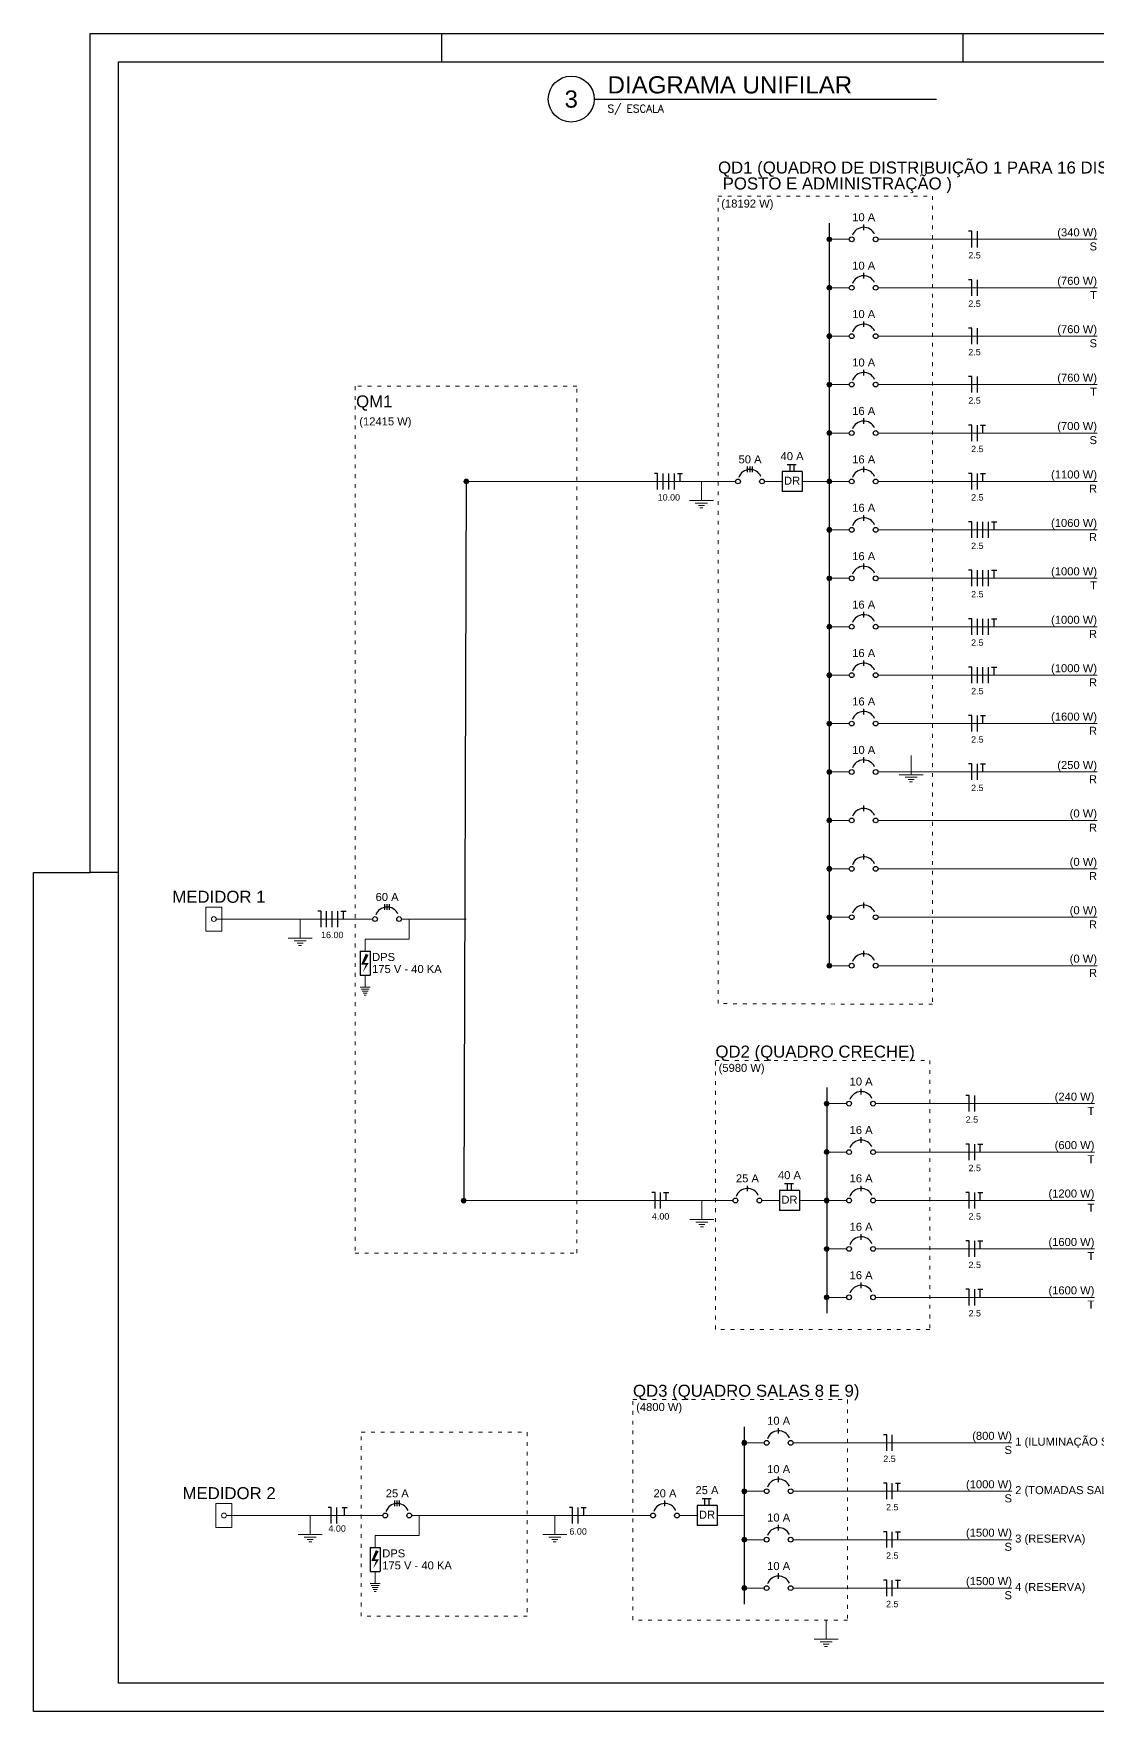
# Model space of a CAD drawing. Header units: millimetres. Extents: x 1111 to 2600, y -509 to -91.
# Drawn here: x 1656.69 to 1684.85, y -509.25 to -464.85 of the extents above; entities that cross this region are included whole.
import ezdxf
from ezdxf.enums import TextEntityAlignment as Align

# ---------------------------------------------------------------- set-up
doc = ezdxf.new("R2010")
doc.units = ezdxf.units.MM
doc.linetypes.add('DOT2', pattern=[3.175, 0, -3.175])
for name, color, linetype in [('08', 8, 'Continuous'), ('ARQ-SÍMBOLOS', 2, 'Continuous'), ('ARQ-TEXTO2', 2, 'Continuous'), ('ARQ-TEXTO4', 4, 'Continuous'), ('CERCAD-1', 1, 'Continuous'), ('CERCAD-2', 7, 'Continuous')]:
    doc.layers.add(name, color=color, linetype=linetype)
for name, color, linetype, lineweight in [('DI-Barramento', 6, 'Continuous', 30), ('DI-Disjuntor', 1, 'Continuous', 30), ('DI-Fios', 3, 'Continuous', 30), ('DI-Linhas do diagrama', 9, 'Continuous', 20), ('DI-Pontilhado', 7, 'Continuous', 20), ('DI-Textos do diagrama', 7, 'Continuous', 20), ('DI-Título do diagrama', 3, 'Continuous', 30)]:
    doc.layers.add(name, color=color, linetype=linetype, lineweight=lineweight)
doc.styles.add('ARIAL', font='arial.ttf', dxfattribs={"height": 2})
doc.styles.add('ROMANS', font='romans')

# ---------------------------------------------------------------- blocks, each defined once
blk = doc.blocks.new('*U214')
at = {"layer": 'ARQ-SÍMBOLOS'}
blk.add_line((0.6, 0), (9.546, 0), dxfattribs=at)
blk.add_circle((0, 0), 0.6, dxfattribs=at)
at = {"layer": 'ARQ-TEXTO2', "style": 'ROMANS'}
blk.add_attdef('ESCALA1', text='', height=0.2, dxfattribs=at).set_placement((0.951, -0.149), align=Align.TOP_LEFT)
at = {"layer": 'ARQ-TEXTO4', "style": 'ARIAL'}
blk.add_attdef('TITULODODESENHO', (0.951, 0.146), '', height=0.45, dxfattribs=at)
blk.add_attdef('0', text='', height=0.45, dxfattribs=at).set_placement((0, 0), align=Align.MIDDLE)

msp = doc.modelspace()

# ---------------------------------------------------------------- hatches: boundary and pattern name
at = {"layer": 'DI-Textos do diagrama', "linetype": 'Continuous'}
for points in [[(1665.48, -489.203), (1665.555, -489.235), (1665.449, -489.445), (1665.565, -489.445), (1665.406, -489.699), (1665.48, -489.496), (1665.359, -489.496), (1665.48, -489.203)], [(1665.75, -504.985), (1665.824, -505.017), (1665.718, -505.226), (1665.835, -505.226), (1665.676, -505.481), (1665.75, -505.277), (1665.628, -505.277), (1665.75, -504.985)]]:
    msp.add_hatch(color=256, dxfattribs=at).paths.add_polyline_path(points)

# ---------------------------------------------------------------- linework, layer by layer
at = {"layer": 'CERCAD-1'}
msp.add_lwpolyline([(1721.942, -508.504), (1658.942, -508.504), (1658.942, -465.604), (1721.942, -465.604)], close=True, dxfattribs=at)
at = {"layer": 'CERCAD-2'}
for p, q in [((1658.192, -487.054), (1658.192, -464.854)), ((1658.192, -464.854), (1722.692, -464.854)), ((1667.492, -465.604), (1667.492, -464.854)), ((1681.292, -465.604), (1681.292, -464.854)), ((1656.692, -509.254), (1656.692, -487.054)), ((1656.692, -487.054), (1658.192, -487.054)), ((1658.942, -487.054), (1658.192, -487.054)), ((1722.692, -509.254), (1656.692, -509.254))]:
    msp.add_line(p, q, dxfattribs=at)
at = {"layer": 'DI-Barramento', "linetype": 'Continuous'}
for p, q in [((1677.749, -469.875), (1677.749, -489.52)), ((1668.144, -476.643), (1668.076, -495.673)), ((1677.68, -492.747), (1677.68, -498.719)), ((1675.498, -501.722), (1675.498, -506.414))]:
    msp.add_line(p, q, dxfattribs=at)
at = {"layer": 'DI-Disjuntor', "linetype": 'Continuous'}
for p, q in [((1678.66, -470.055), (1678.66, -469.907)), ((1678.66, -471.337), (1678.66, -471.189)), ((1678.66, -472.618), (1678.66, -472.47)), ((1678.66, -473.9), (1678.66, -473.751)), ((1678.66, -475.181), (1678.66, -475.033)), ((1675.589, -476.462), (1675.589, -476.314)), ((1675.652, -476.462), (1675.652, -476.314)), ((1675.716, -476.462), (1675.716, -476.314)), ((1676.632, -476.256), (1676.87, -476.256)), ((1676.711, -476.441), (1676.711, -476.256)), ((1676.817, -476.441), (1676.817, -476.256)), ((1678.66, -476.462), (1678.66, -476.314)), ((1676.499, -476.441), (1676.499, -476.971)), ((1677.029, -476.441), (1676.499, -476.441)), ((1677.029, -476.441), (1677.029, -476.971)), ((1677.029, -476.971), (1676.499, -476.971)), ((1678.66, -477.744), (1678.66, -477.596)), ((1678.66, -479.025), (1678.66, -478.877)), ((1678.66, -480.307), (1678.66, -480.158)), ((1678.66, -481.588), (1678.66, -481.44)), ((1678.66, -482.869), (1678.66, -482.721)), ((1678.66, -484.151), (1678.66, -484.002)), ((1678.66, -485.432), (1678.66, -485.284)), ((1678.66, -486.713), (1678.66, -486.565)), ((1665.984, -488.043), (1665.984, -487.894)), ((1666.047, -488.043), (1666.047, -487.894)), ((1666.111, -488.043), (1666.111, -487.894)), ((1678.66, -487.995), (1678.66, -487.847)), ((1665.332, -489.133), (1665.597, -489.133)), ((1665.332, -489.133), (1665.332, -489.769)), ((1665.597, -489.133), (1665.597, -489.769)), ((1678.66, -489.276), (1678.66, -489.128)), ((1665.332, -489.769), (1665.597, -489.769)), ((1678.591, -492.927), (1678.591, -492.778)), ((1678.591, -494.208), (1678.591, -494.06)), ((1675.583, -495.489), (1675.583, -495.341)), ((1676.43, -495.468), (1676.43, -495.998)), ((1676.96, -495.468), (1676.43, -495.468)), ((1676.563, -495.283), (1676.801, -495.283)), ((1676.642, -495.468), (1676.642, -495.283)), ((1676.748, -495.468), (1676.748, -495.283)), ((1676.96, -495.468), (1676.96, -495.998)), ((1678.591, -495.489), (1678.591, -495.341)), ((1676.96, -495.998), (1676.43, -495.998)), ((1678.591, -496.771), (1678.591, -496.623)), ((1678.591, -498.052), (1678.591, -497.904)), ((1676.409, -501.902), (1676.409, -501.754)), ((1676.409, -503.184), (1676.409, -503.035)), ((1666.253, -503.824), (1666.253, -503.676)), ((1666.317, -503.824), (1666.317, -503.676)), ((1666.38, -503.824), (1666.38, -503.676)), ((1673.401, -503.824), (1673.401, -503.676)), ((1674.249, -503.803), (1674.249, -504.333)), ((1674.778, -503.803), (1674.249, -503.803)), ((1674.381, -503.618), (1674.619, -503.618)), ((1674.46, -503.803), (1674.46, -503.618)), ((1674.566, -503.803), (1674.566, -503.618)), ((1674.778, -503.803), (1674.778, -504.333)), ((1674.778, -504.333), (1674.249, -504.333)), ((1676.409, -504.465), (1676.409, -504.317)), ((1665.602, -504.915), (1665.866, -504.915)), ((1665.602, -504.915), (1665.602, -505.55)), ((1665.866, -504.915), (1665.866, -505.55)), ((1665.602, -505.55), (1665.866, -505.55)), ((1676.409, -505.746), (1676.409, -505.598))]:
    msp.add_line(p, q, dxfattribs=at)
for centre in [(1678.342, -470.299), (1678.977, -470.299), (1678.342, -471.58), (1678.977, -471.58), (1678.342, -472.862), (1678.977, -472.862), (1678.342, -474.143), (1678.977, -474.143), (1678.342, -475.425), (1678.977, -475.425), (1675.334, -476.706), (1675.97, -476.706), (1678.342, -476.706), (1678.977, -476.706), (1678.342, -477.987), (1678.977, -477.987), (1678.342, -479.269), (1678.977, -479.269), (1678.342, -480.55), (1678.977, -480.55), (1678.342, -481.832), (1678.977, -481.832), (1678.342, -483.113), (1678.977, -483.113), (1678.342, -484.394), (1678.977, -484.394), (1678.342, -485.676), (1678.977, -485.676), (1678.342, -486.957), (1678.977, -486.957), (1665.729, -488.286), (1666.365, -488.286), (1678.342, -488.238), (1678.977, -488.238), (1678.342, -489.52), (1678.977, -489.52), (1678.273, -493.17), (1678.908, -493.17), (1678.273, -494.452), (1678.908, -494.452), (1675.265, -495.733), (1675.901, -495.733), (1678.273, -495.733), (1678.908, -495.733), (1678.273, -497.014), (1678.908, -497.014), (1678.273, -498.296), (1678.908, -498.296), (1676.091, -502.146), (1676.727, -502.146), (1676.091, -503.427), (1676.727, -503.427), (1665.999, -504.068), (1666.634, -504.068), (1673.084, -504.068), (1673.719, -504.068), (1676.091, -504.709), (1676.727, -504.709), (1676.091, -505.99), (1676.727, -505.99)]:
    msp.add_circle(centre, 0.0635, dxfattribs=at)
for centre in [(1678.66, -470.299), (1678.66, -471.58), (1678.66, -472.862), (1678.66, -474.143), (1678.66, -475.425), (1675.652, -476.706), (1678.66, -476.706), (1678.66, -477.987), (1678.66, -479.269), (1678.66, -480.55), (1678.66, -481.832), (1678.66, -483.113), (1678.66, -484.394), (1678.66, -485.676), (1678.66, -486.957), (1678.66, -488.238), (1666.047, -488.286), (1678.66, -489.52), (1678.591, -493.17), (1678.591, -494.452), (1675.583, -495.733), (1678.591, -495.733), (1678.591, -497.014), (1678.591, -498.296), (1676.409, -502.146), (1676.409, -503.427), (1666.317, -504.068), (1673.401, -504.068), (1676.409, -504.709), (1676.409, -505.99)]:
    msp.add_arc(centre, 0.318, 25, 160, dxfattribs=at)
at = {"layer": 'DI-Fios', "linetype": 'Continuous'}
for p, q in [((1681.519, -470.087), (1681.434, -470.087)), ((1681.519, -470.511), (1681.519, -470.087)), ((1681.667, -470.511), (1681.667, -470.087)), ((1681.519, -471.369), (1681.434, -471.369)), ((1681.519, -471.792), (1681.519, -471.369)), ((1681.667, -471.792), (1681.667, -471.369)), ((1681.519, -472.65), (1681.434, -472.65)), ((1681.519, -473.074), (1681.519, -472.65)), ((1681.667, -473.074), (1681.667, -472.65)), ((1681.519, -473.931), (1681.434, -473.931)), ((1681.519, -474.355), (1681.519, -473.931)), ((1681.667, -474.355), (1681.667, -473.931)), ((1681.519, -475.213), (1681.434, -475.213)), ((1681.519, -475.636), (1681.519, -475.213)), ((1681.667, -475.636), (1681.667, -475.213)), ((1681.748, -475.213), (1681.883, -475.213)), ((1681.816, -475.425), (1681.816, -475.213)), ((1673.206, -476.494), (1673.121, -476.494)), ((1673.206, -476.918), (1673.206, -476.494)), ((1673.354, -476.918), (1673.354, -476.494)), ((1673.502, -476.918), (1673.502, -476.494)), ((1673.651, -476.918), (1673.651, -476.494)), ((1673.731, -476.494), (1673.867, -476.494)), ((1673.799, -476.706), (1673.799, -476.494)), ((1681.519, -476.494), (1681.434, -476.494)), ((1681.519, -476.918), (1681.519, -476.494)), ((1681.667, -476.918), (1681.667, -476.494)), ((1681.748, -476.494), (1681.883, -476.494)), ((1681.816, -476.706), (1681.816, -476.494)), ((1681.519, -477.776), (1681.434, -477.776)), ((1681.519, -478.199), (1681.519, -477.776)), ((1681.667, -478.199), (1681.667, -477.776)), ((1681.815, -478.199), (1681.815, -477.776)), ((1681.964, -478.199), (1681.964, -477.776)), ((1682.044, -477.776), (1682.18, -477.776)), ((1682.112, -477.987), (1682.112, -477.776)), ((1681.519, -479.057), (1681.434, -479.057)), ((1681.519, -479.481), (1681.519, -479.057)), ((1681.667, -479.481), (1681.667, -479.057)), ((1681.815, -479.481), (1681.815, -479.057)), ((1681.964, -479.481), (1681.964, -479.057)), ((1682.044, -479.057), (1682.18, -479.057)), ((1682.112, -479.269), (1682.112, -479.057)), ((1681.519, -480.338), (1681.434, -480.338)), ((1681.519, -480.762), (1681.519, -480.338)), ((1681.667, -480.762), (1681.667, -480.338)), ((1681.815, -480.762), (1681.815, -480.338)), ((1681.964, -480.762), (1681.964, -480.338)), ((1682.044, -480.338), (1682.18, -480.338)), ((1682.112, -480.55), (1682.112, -480.338)), ((1681.519, -481.62), (1681.434, -481.62)), ((1681.519, -482.043), (1681.519, -481.62)), ((1681.667, -482.043), (1681.667, -481.62)), ((1681.815, -482.043), (1681.815, -481.62)), ((1681.964, -482.043), (1681.964, -481.62)), ((1682.044, -481.62), (1682.18, -481.62)), ((1682.112, -481.832), (1682.112, -481.62)), ((1681.519, -482.901), (1681.434, -482.901)), ((1681.519, -483.325), (1681.519, -482.901)), ((1681.667, -483.325), (1681.667, -482.901)), ((1681.748, -482.901), (1681.883, -482.901)), ((1681.816, -483.113), (1681.816, -482.901)), ((1681.519, -484.182), (1681.434, -484.182)), ((1681.519, -484.606), (1681.519, -484.182)), ((1681.667, -484.606), (1681.667, -484.182)), ((1681.748, -484.182), (1681.883, -484.182)), ((1681.816, -484.394), (1681.816, -484.182)), ((1664.3, -488.074), (1664.215, -488.074)), ((1664.3, -488.498), (1664.3, -488.074)), ((1664.448, -488.498), (1664.448, -488.074)), ((1664.596, -488.498), (1664.596, -488.074)), ((1664.744, -488.498), (1664.744, -488.074)), ((1664.825, -488.074), (1664.961, -488.074)), ((1664.893, -488.286), (1664.893, -488.074)), ((1681.45, -492.958), (1681.365, -492.958)), ((1681.45, -493.382), (1681.45, -492.958)), ((1681.598, -493.382), (1681.598, -492.958)), ((1681.45, -494.24), (1681.365, -494.24)), ((1681.45, -494.663), (1681.45, -494.24)), ((1681.598, -494.663), (1681.598, -494.24)), ((1681.679, -494.24), (1681.814, -494.24)), ((1681.746, -494.452), (1681.746, -494.24)), ((1673.137, -495.521), (1673.052, -495.521)), ((1673.137, -495.945), (1673.137, -495.521)), ((1673.285, -495.945), (1673.285, -495.521)), ((1673.366, -495.521), (1673.501, -495.521)), ((1673.433, -495.733), (1673.433, -495.521)), ((1681.45, -495.521), (1681.365, -495.521)), ((1681.45, -495.945), (1681.45, -495.521)), ((1681.598, -495.945), (1681.598, -495.521)), ((1681.679, -495.521), (1681.814, -495.521)), ((1681.746, -495.733), (1681.746, -495.521)), ((1681.45, -496.803), (1681.365, -496.803)), ((1681.45, -497.226), (1681.45, -496.803)), ((1681.598, -497.226), (1681.598, -496.803)), ((1681.679, -496.803), (1681.814, -496.803)), ((1681.746, -497.014), (1681.746, -496.803)), ((1681.45, -498.084), (1681.365, -498.084)), ((1681.45, -498.508), (1681.45, -498.084)), ((1681.598, -498.508), (1681.598, -498.084)), ((1681.679, -498.084), (1681.814, -498.084)), ((1681.746, -498.296), (1681.746, -498.084)), ((1679.268, -501.934), (1679.184, -501.934)), ((1679.268, -502.358), (1679.268, -501.934)), ((1679.416, -502.358), (1679.416, -501.934)), ((1679.268, -503.215), (1679.184, -503.215)), ((1679.268, -503.639), (1679.268, -503.215)), ((1679.416, -503.639), (1679.416, -503.215)), ((1679.497, -503.215), (1679.633, -503.215)), ((1679.565, -503.427), (1679.565, -503.215)), ((1664.569, -503.856), (1664.484, -503.856)), ((1664.569, -504.28), (1664.569, -503.856)), ((1664.717, -504.28), (1664.717, -503.856)), ((1664.856, -503.856), (1664.992, -503.856)), ((1664.924, -504.068), (1664.924, -503.856)), ((1670.955, -503.856), (1670.87, -503.856)), ((1670.955, -504.28), (1670.955, -503.856)), ((1671.103, -504.28), (1671.103, -503.856)), ((1671.184, -503.856), (1671.319, -503.856)), ((1671.252, -504.068), (1671.252, -503.856)), ((1679.268, -504.497), (1679.184, -504.497)), ((1679.268, -504.92), (1679.268, -504.497)), ((1679.416, -504.92), (1679.416, -504.497)), ((1679.497, -504.497), (1679.633, -504.497)), ((1679.565, -504.709), (1679.565, -504.497)), ((1679.268, -505.778), (1679.184, -505.778)), ((1679.268, -506.202), (1679.268, -505.778)), ((1679.416, -506.202), (1679.416, -505.778)), ((1679.497, -505.778), (1679.633, -505.778)), ((1679.565, -505.99), (1679.565, -505.778))]:
    msp.add_line(p, q, dxfattribs=at)
at = {"layer": 'DI-Linhas do diagrama', "linetype": 'Continuous'}
for p, q in [((1677.813, -470.299), (1678.278, -470.299)), ((1679.041, -470.299), (1684.834, -470.299)), ((1677.813, -471.58), (1678.278, -471.58)), ((1679.041, -471.58), (1684.834, -471.58)), ((1677.813, -472.862), (1678.278, -472.862)), ((1679.041, -472.862), (1684.834, -472.862)), ((1677.813, -474.143), (1678.278, -474.143)), ((1679.041, -474.143), (1684.834, -474.143)), ((1677.813, -475.425), (1678.278, -475.425)), ((1679.041, -475.425), (1684.834, -475.425)), ((1668.207, -476.706), (1668.673, -476.706)), ((1668.673, -476.706), (1675.271, -476.706)), ((1676.033, -476.706), (1676.499, -476.706)), ((1677.029, -476.706), (1677.749, -476.706)), ((1677.813, -476.706), (1678.278, -476.706)), ((1679.041, -476.706), (1684.834, -476.706)), ((1677.813, -477.987), (1678.278, -477.987)), ((1679.041, -477.987), (1684.834, -477.987)), ((1677.813, -479.269), (1678.278, -479.269)), ((1679.041, -479.269), (1684.834, -479.269)), ((1677.813, -480.55), (1678.278, -480.55)), ((1679.041, -480.55), (1684.834, -480.55)), ((1677.813, -481.832), (1678.278, -481.832)), ((1679.041, -481.832), (1684.834, -481.832)), ((1677.813, -483.113), (1678.278, -483.113)), ((1679.041, -483.113), (1684.834, -483.113)), ((1677.813, -484.394), (1678.278, -484.394)), ((1679.041, -484.394), (1684.834, -484.394)), ((1677.813, -485.676), (1678.278, -485.676)), ((1679.041, -485.676), (1684.834, -485.676)), ((1677.813, -486.957), (1678.278, -486.957)), ((1679.041, -486.957), (1684.834, -486.957)), ((1661.673, -487.969), (1661.25, -487.969)), ((1661.25, -487.969), (1661.25, -488.604)), ((1661.525, -488.286), (1661.673, -488.286)), ((1661.673, -488.604), (1661.673, -487.969)), ((1661.673, -488.286), (1661.758, -488.286)), ((1661.758, -488.286), (1661.885, -488.286)), ((1661.822, -488.286), (1665.666, -488.286)), ((1666.428, -488.286), (1666.894, -488.286)), ((1666.629, -488.286), (1666.629, -488.816)), ((1666.894, -488.286), (1668.144, -488.286)), ((1677.813, -488.238), (1678.278, -488.238)), ((1679.041, -488.238), (1684.834, -488.238)), ((1661.25, -488.604), (1661.673, -488.604)), ((1666.629, -488.816), (1665.465, -488.816)), ((1665.465, -488.816), (1665.465, -489.133)), ((1677.813, -489.52), (1678.278, -489.52)), ((1679.041, -489.52), (1684.834, -489.52)), ((1665.332, -490.087), (1665.597, -490.087)), ((1665.359, -490.139), (1665.571, -490.139)), ((1665.465, -489.769), (1665.465, -490.087)), ((1665.385, -490.192), (1665.544, -490.192)), ((1665.412, -490.245), (1665.518, -490.245)), ((1665.438, -490.298), (1665.491, -490.298)), ((1677.743, -493.17), (1678.209, -493.17)), ((1678.972, -493.17), (1684.765, -493.17)), ((1677.743, -494.452), (1678.209, -494.452)), ((1678.972, -494.452), (1684.765, -494.452)), ((1668.138, -495.737), (1668.604, -495.737)), ((1668.604, -495.737), (1675.202, -495.732)), ((1675.964, -495.733), (1676.43, -495.733)), ((1676.96, -495.733), (1677.68, -495.733)), ((1677.743, -495.733), (1678.209, -495.733)), ((1678.972, -495.733), (1684.765, -495.733)), ((1677.743, -497.014), (1678.209, -497.014)), ((1678.972, -497.014), (1684.765, -497.014)), ((1677.743, -498.296), (1678.209, -498.296)), ((1678.972, -498.296), (1684.765, -498.296)), ((1675.562, -502.146), (1676.028, -502.146)), ((1676.79, -502.146), (1682.583, -502.146)), ((1675.562, -503.427), (1676.028, -503.427)), ((1676.79, -503.427), (1682.583, -503.427)), ((1661.943, -503.75), (1661.519, -503.75)), ((1661.519, -503.75), (1661.519, -504.386)), ((1661.943, -504.386), (1661.943, -503.75)), ((1661.795, -504.068), (1661.943, -504.068)), ((1661.943, -504.068), (1662.028, -504.068)), ((1662.028, -504.068), (1662.155, -504.068)), ((1662.091, -504.068), (1665.935, -504.068)), ((1666.698, -504.068), (1667.164, -504.068)), ((1666.899, -504.068), (1666.899, -504.597)), ((1667.164, -504.068), (1668.413, -504.068)), ((1668.413, -504.068), (1673.02, -504.068)), ((1673.783, -504.068), (1674.249, -504.068)), ((1674.778, -504.068), (1675.498, -504.068)), ((1661.519, -504.386), (1661.943, -504.386)), ((1666.899, -504.597), (1665.734, -504.597)), ((1665.734, -504.597), (1665.734, -504.915)), ((1675.562, -504.709), (1676.028, -504.709)), ((1676.79, -504.709), (1682.583, -504.709)), ((1665.734, -505.55), (1665.734, -505.868)), ((1665.602, -505.868), (1665.866, -505.868)), ((1665.628, -505.921), (1665.84, -505.921)), ((1665.655, -505.974), (1665.814, -505.974)), ((1665.681, -506.027), (1665.787, -506.027)), ((1665.708, -506.08), (1665.761, -506.08)), ((1675.562, -505.99), (1676.028, -505.99)), ((1676.79, -505.99), (1682.583, -505.99))]:
    msp.add_line(p, q, dxfattribs=at)
at = {"layer": 'DI-Linhas do diagrama', "linetype": 'Continuous', "const_width": 0.0635}
for points in [[(1677.781, -470.299, 1), (1677.717, -470.299, 1)], [(1677.781, -471.58, 1), (1677.717, -471.58, 1)], [(1677.781, -472.862, 1), (1677.717, -472.862, 1)], [(1677.781, -474.143, 1), (1677.717, -474.143, 1)], [(1677.781, -475.425, 1), (1677.717, -475.425, 1)], [(1668.176, -476.706, 1), (1668.112, -476.706, 1)], [(1677.781, -476.706, 1), (1677.717, -476.706, 1)], [(1677.781, -477.987, 1), (1677.717, -477.987, 1)], [(1677.781, -479.269, 1), (1677.717, -479.269, 1)], [(1677.781, -480.55, 1), (1677.717, -480.55, 1)], [(1677.781, -481.832, 1), (1677.717, -481.832, 1)], [(1677.781, -483.113, 1), (1677.717, -483.113, 1)], [(1677.781, -484.394, 1), (1677.717, -484.394, 1)], [(1677.781, -485.676, 1), (1677.717, -485.676, 1)], [(1677.781, -486.957, 1), (1677.717, -486.957, 1)], [(1677.781, -488.238, 1), (1677.717, -488.238, 1)], [(1677.781, -489.52, 1), (1677.717, -489.52, 1)], [(1677.712, -493.17, 1), (1677.648, -493.17, 1)], [(1677.712, -494.452, 1), (1677.648, -494.452, 1)], [(1668.106, -495.737, 1), (1668.043, -495.737, 1)], [(1677.712, -495.733, 1), (1677.648, -495.733, 1)], [(1677.712, -497.014, 1), (1677.648, -497.014, 1)], [(1677.712, -498.296, 1), (1677.648, -498.296, 1)], [(1675.53, -502.146, 1), (1675.466, -502.146, 1)], [(1675.53, -503.427, 1), (1675.466, -503.427, 1)], [(1675.53, -504.709, 1), (1675.466, -504.709, 1)], [(1675.53, -505.99, 1), (1675.466, -505.99, 1)]]:
    msp.add_lwpolyline(points, format="xyb", close=True, dxfattribs=at)
at = {"layer": 'DI-Linhas do diagrama', "linetype": 'Continuous'}
for centre in [(1677.749, -470.299), (1677.749, -471.58), (1677.749, -472.862), (1677.749, -474.143), (1677.749, -475.425), (1668.144, -476.706), (1677.749, -476.706), (1677.749, -477.987), (1677.749, -479.269), (1677.749, -480.55), (1677.749, -481.832), (1677.749, -483.113), (1677.749, -484.394), (1677.749, -485.676), (1677.749, -486.957), (1661.462, -488.286), (1677.749, -488.238), (1677.749, -489.52), (1677.68, -493.17), (1677.68, -494.452), (1668.075, -495.737), (1677.68, -495.733), (1677.68, -497.014), (1677.68, -498.296), (1675.498, -502.146), (1675.498, -503.427), (1661.731, -504.068), (1675.498, -504.709), (1675.498, -505.99)]:
    msp.add_circle(centre, 0.0635, dxfattribs=at)
at = {"layer": 'DI-Pontilhado', "linetype": 'DOT2', "ltscale": 0.05}
for points in [[(1674.805, -490.524), (1674.805, -469.155), (1680.481, -469.155), (1680.481, -490.542), (1674.805, -490.524)], [(1665.2, -497.123), (1671.067, -497.123), (1671.067, -474.188), (1665.2, -474.188)], [(1674.736, -499.143), (1674.736, -492.027), (1680.412, -492.027), (1680.412, -499.143), (1674.736, -499.143)], [(1672.554, -506.837), (1672.554, -501.002), (1678.23, -501.002), (1678.23, -506.837), (1672.554, -506.837)], [(1665.363, -501.866), (1669.757, -501.866), (1669.757, -506.734), (1665.363, -506.734)]]:
    msp.add_lwpolyline(points, close=True, dxfattribs=at)
at = {"layer": 'DI-Textos do diagrama', "linetype": 'Continuous'}
for p, q in [((1674.363, -476.706), (1674.363, -477.214)), ((1674.046, -477.214), (1674.681, -477.214)), ((1674.204, -477.278), (1674.522, -477.278)), ((1674.284, -477.341), (1674.443, -477.341)), ((1674.324, -477.405), (1674.403, -477.405)), ((1679.914, -483.96), (1679.914, -484.468)), ((1679.596, -484.468), (1680.231, -484.468)), ((1679.755, -484.532), (1680.072, -484.532)), ((1679.834, -484.595), (1679.993, -484.595)), ((1679.874, -484.659), (1679.953, -484.659)), ((1663.744, -488.286), (1663.744, -488.795)), ((1663.426, -488.795), (1664.061, -488.795)), ((1663.585, -488.858), (1663.903, -488.858)), ((1663.664, -488.922), (1663.823, -488.922)), ((1663.704, -488.985), (1663.783, -488.985)), ((1674.378, -495.732), (1674.378, -496.24)), ((1674.06, -496.24), (1674.696, -496.24)), ((1674.219, -496.304), (1674.537, -496.304)), ((1674.298, -496.368), (1674.457, -496.368)), ((1674.338, -496.431), (1674.418, -496.431)), ((1664.013, -504.068), (1664.013, -504.576)), ((1670.485, -504.068), (1670.485, -504.576)), ((1663.696, -504.576), (1664.331, -504.576)), ((1663.854, -504.64), (1664.172, -504.64)), ((1663.934, -504.703), (1664.093, -504.703)), ((1663.974, -504.767), (1664.053, -504.767)), ((1670.168, -504.576), (1670.803, -504.576)), ((1670.327, -504.64), (1670.644, -504.64)), ((1670.406, -504.703), (1670.565, -504.703)), ((1670.446, -504.767), (1670.525, -504.767)), ((1677.663, -506.837), (1677.663, -507.345)), ((1677.345, -507.345), (1677.98, -507.345)), ((1677.504, -507.409), (1677.822, -507.409)), ((1677.583, -507.473), (1677.742, -507.473)), ((1677.623, -507.536), (1677.702, -507.536))]:
    msp.add_line(p, q, dxfattribs=at)

# ---------------------------------------------------------------- block references
at = {"layer": '08', "xscale": 1.012499999999999, "yscale": 1.012499999999999, "zscale": 1.012499999999999}
msp.add_blockref('*U214', (1670.92, -466.587), dxfattribs=at).add_auto_attribs({'ESCALA1': 'S/ ESCALA', '0': '3', 'TITULODODESENHO': 'DIAGRAMA UNIFILAR '})

# ---------------------------------------------------------------- texts
at = {"layer": 'DI-Disjuntor', "char_height": 0.2118, "width": 0.50832, "attachment_point": 8, "line_spacing_factor": 0.798, "style": 'ARIAL'}
for insert in [(1676.764, -476.791), (1676.695, -495.818), (1674.513, -504.153)]:
    msp.add_mtext('DR', dxfattribs=dict(at, insert=insert))
at = {"layer": 'DI-Linhas do diagrama', "char_height": 0.2118, "attachment_point": 7, "line_spacing_factor": 0.798, "style": 'ARIAL'}
for s, insert, width in [('DPS', (1665.65, -489.398), 0.76248), ('175 V - 40 KA', (1665.65, -489.716), 3.30408), ('DPS', (1665.919, -505.18), 0.76248), ('175 V - 40 KA', (1665.919, -505.498), 3.30408)]:
    msp.add_mtext(s, dxfattribs=dict(at, insert=insert, width=width))
at = {"layer": 'DI-Textos do diagrama', "line_spacing_factor": 0.798, "style": 'ARIAL'}
for s, insert, char_height, width, attachment_point in [('(18192 W)', (1674.89, -469.522), 0.2118, 2.28744, 7), ('10 A', (1678.66, -469.823), 0.2118, 1.01664, 8), ('(340 W)', (1684.834, -470.284), 0.2118, 2.03328, 9), ('2.5', (1681.593, -470.808), 0.1694, 0.60998, 8), ('S', (1684.834, -470.596), 0.212, 0.25416, 9), ('10 A', (1678.66, -471.104), 0.2118, 1.01664, 8), ('(760 W)', (1684.834, -471.566), 0.2118, 1.77912, 9), ('2.5', (1681.593, -472.089), 0.1694, 0.60998, 8), ('T', (1684.834, -471.877), 0.212, 0.25416, 9), ('10 A', (1678.66, -472.385), 0.2118, 1.01664, 8), ('(760 W)', (1684.834, -472.847), 0.2118, 2.03328, 9), ('2.5', (1681.593, -473.37), 0.1694, 0.60998, 8), ('S', (1684.834, -473.158), 0.212, 0.25416, 9), ('10 A', (1678.66, -473.667), 0.2118, 1.01664, 8), ('(760 W)', (1684.834, -474.129), 0.2118, 2.03328, 9), ('2.5', (1681.593, -474.652), 0.1694, 0.60998, 8), ('T', (1684.834, -474.44), 0.212, 0.25416, 9), ('(12415 W)', (1665.312, -475.286), 0.2118, 2.28744, 7), ('16 A', (1678.66, -474.948), 0.2118, 1.01664, 8), ('(700 W)', (1684.834, -475.41), 0.2118, 2.03328, 9), ('S', (1684.834, -475.721), 0.212, 0.25416, 9), ('40 A', (1676.764, -476.145), 0.2118, 1.01664, 8), ('2.5', (1681.667, -475.933), 0.1694, 0.60998, 8), ('50 A', (1675.652, -476.23), 0.2118, 1.01664, 8), ('16 A', (1678.66, -476.23), 0.2118, 1.01664, 8), ('(1100 W)', (1684.834, -476.691), 0.2118, 2.03328, 9), ('R', (1684.834, -477.003), 0.212, 0.25416, 9), ('10.00', (1673.503, -477.214), 0.1694, 0.40666, 8), ('16 A', (1678.66, -477.511), 0.2118, 1.01664, 8), ('2.5', (1681.667, -477.214), 0.1694, 0.60998, 8), ('(1060 W)', (1684.834, -477.973), 0.2118, 2.03328, 9), ('R', (1684.834, -478.284), 0.212, 0.25416, 9), ('16 A', (1678.66, -478.792), 0.2118, 1.01664, 8), ('2.5', (1681.667, -478.496), 0.1694, 0.60998, 8), ('(1000 W)', (1684.834, -479.254), 0.2118, 2.03328, 9), ('T', (1684.834, -479.565), 0.212, 0.25416, 9), ('16 A', (1678.66, -480.074), 0.2118, 1.01664, 8), ('2.5', (1681.667, -479.777), 0.1694, 0.60998, 8), ('(1000 W)', (1684.834, -480.536), 0.2118, 2.03328, 9), ('R', (1684.834, -480.847), 0.212, 0.25416, 9), ('16 A', (1678.66, -481.355), 0.2118, 1.01664, 8), ('2.5', (1681.667, -481.058), 0.1694, 0.60998, 8), ('(1000 W)', (1684.834, -481.817), 0.2118, 2.03328, 9), ('2.5', (1681.667, -482.34), 0.1694, 0.60998, 8), ('R', (1684.834, -482.128), 0.212, 0.25416, 9), ('16 A', (1678.66, -482.637), 0.2118, 1.01664, 8), ('(1600 W)', (1684.834, -483.098), 0.2118, 2.03328, 9), ('2.5', (1681.667, -483.621), 0.1694, 0.60998, 8), ('R', (1684.834, -483.41), 0.212, 0.25416, 9), ('10 A', (1678.66, -483.918), 0.2118, 1.01664, 8), ('(250 W)', (1684.834, -484.379), 0.2118, 2.03328, 9), ('2.5', (1681.667, -484.902), 0.1694, 0.60998, 8), ('R', (1684.834, -484.691), 0.212, 0.25416, 9), ('(0 W)', (1684.834, -485.66), 0.2118, 2.03328, 9), ('R', (1684.834, -485.973), 0.212, 0.25416, 9), ('(0 W)', (1684.834, -486.942), 0.2118, 2.03328, 9), ('R', (1684.834, -487.254), 0.212, 0.25416, 9), ('60 A', (1666.047, -487.81), 0.2118, 1.01664, 8), ('(0 W)', (1684.834, -488.223), 0.2118, 2.03328, 9), ('R', (1684.834, -488.535), 0.212, 0.25416, 9), ('16.00', (1664.596, -488.794), 0.1694, 0.40666, 8), ('(0 W)', (1684.834, -489.505), 0.2118, 2.03328, 9), ('R', (1684.834, -489.817), 0.212, 0.25416, 9), ('(5980 W)', (1674.821, -492.393), 0.2118, 2.03328, 7), ('10 A', (1678.591, -492.694), 0.2118, 1.01664, 8), ('(240 W)', (1684.765, -493.155), 0.2118, 2.03328, 9), ('T', (1684.765, -493.467), 0.212, 0.25416, 9), ('2.5', (1681.524, -493.678), 0.1694, 0.60998, 8), ('16 A', (1678.591, -493.975), 0.2118, 1.01664, 8), ('(600 W)', (1684.765, -494.437), 0.2118, 2.03328, 9), ('T', (1684.765, -494.748), 0.212, 0.25416, 9), ('25 A', (1675.583, -495.256), 0.2118, 1.01664, 8), ('40 A', (1676.695, -495.172), 0.2118, 1.01664, 8), ('16 A', (1678.591, -495.256), 0.2118, 1.01664, 8), ('2.5', (1681.598, -494.96), 0.1694, 0.60998, 8), ('(1200 W)', (1684.765, -495.718), 0.2118, 1.77912, 9), ('T', (1684.765, -496.029), 0.212, 0.25416, 9), ('4.00', (1673.285, -496.241), 0.1694, 0.40666, 8), ('16 A', (1678.591, -496.538), 0.2118, 1.01664, 8), ('2.5', (1681.598, -496.242), 0.1694, 0.60998, 8), ('(1600 W)', (1684.765, -497), 0.2118, 2.03328, 9), ('T', (1684.765, -497.311), 0.212, 0.25416, 9), ('16 A', (1678.591, -497.819), 0.2118, 1.01664, 8), ('2.5', (1681.598, -497.523), 0.1694, 0.60998, 8), ('(1600 W)', (1684.765, -498.281), 0.2118, 2.03328, 9), ('T', (1684.765, -498.592), 0.212, 0.25416, 9), ('2.5', (1681.598, -498.804), 0.1694, 0.60998, 8), ('(4800 W)', (1672.639, -501.368), 0.2118, 2.03328, 7), ('10 A', (1676.409, -501.67), 0.2118, 1.01664, 8), ('(800 W)', (1682.583, -502.13), 0.2118, 1.77912, 9), ('1 (ILUMINAÇÃO SALA 8 E 9)', (1682.668, -502.286), 0.2118, 6.354, 7), ('2.5', (1679.342, -502.655), 0.1694, 0.60998, 8), ('S', (1682.583, -502.443), 0.212, 0.25416, 9), ('10 A', (1676.409, -502.951), 0.2118, 1.01664, 8), ('25 A', (1666.316, -503.592), 0.2118, 1.01664, 8), ('20 A', (1673.401, -503.592), 0.2118, 1.01664, 8), ('25 A', (1674.513, -503.507), 0.2118, 1.01664, 8), ('(1000 W)', (1682.583, -503.412), 0.2118, 2.03328, 9), ('2 (TOMADAS SALAS 8 E 9)', (1682.668, -503.567), 0.2118, 5.84568, 7), ('2.5', (1679.416, -503.936), 0.1694, 0.60998, 8), ('S', (1682.583, -503.724), 0.212, 0.25416, 9), ('4.00', (1664.726, -504.5), 0.1694, 0.40666, 8), ('10 A', (1676.409, -504.232), 0.2118, 1.01664, 8), ('6.00', (1671.103, -504.577), 0.1694, 0.20333, 8), ('(1500 W)', (1682.583, -504.693), 0.2118, 2.03328, 9), ('S', (1682.583, -505.006), 0.212, 0.25416, 9), ('3 (RESERVA)', (1682.668, -504.849), 0.2118, 2.79576, 7), ('2.5', (1679.416, -505.217), 0.1694, 0.60998, 8), ('10 A', (1676.409, -505.514), 0.2118, 1.01664, 8), ('(1500 W)', (1682.583, -505.975), 0.2118, 2.03328, 9), ('S', (1682.583, -506.287), 0.212, 0.25416, 9), ('4 (RESERVA)', (1682.668, -506.13), 0.2118, 2.79576, 7), ('2.5', (1679.416, -506.499), 0.1694, 0.60998, 8)]:
    msp.add_mtext(s, dxfattribs=dict(at, insert=insert, char_height=char_height, width=width, attachment_point=attachment_point))
at = {"layer": 'DI-Título do diagrama', "char_height": 0.3177, "attachment_point": 7, "line_spacing_factor": 0.798, "style": 'ARIAL'}
for s, insert, width in [('QD1 (QUADRO DE DISTRIBUIÇÃO 1 PARA 16 DISJUNTORES -  POSTO E ADMINISTRAÇÃO )', (1674.805, -469.078), 12.96216), ('QM1', (1665.227, -474.834), 1.14372), ('MEDIDOR 1', (1660.364, -487.859), 2.51045), ('QD2 (QUADRO CRECHE)', (1674.736, -492.047), 7.24356), ('QD3 (QUADRO SALAS 8 E 9)', (1672.554, -501.022), 9.14976), ('MEDIDOR 2', (1660.634, -503.641), 2.51045)]:
    msp.add_mtext(s, dxfattribs=dict(at, insert=insert, width=width))

doc.saveas('drawing.dxf')
